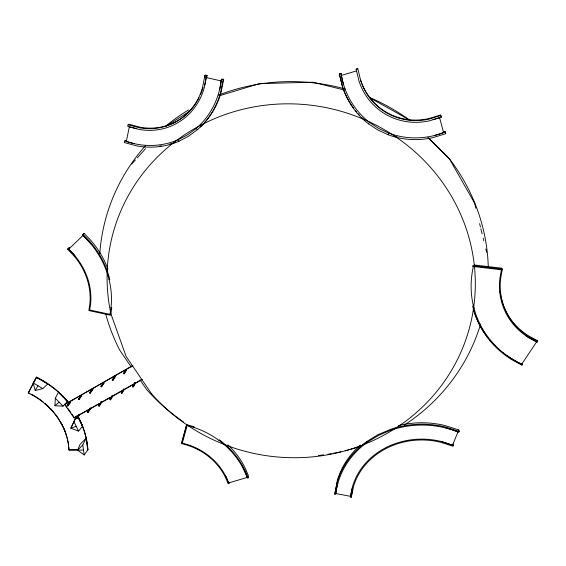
<?xml version="1.0" encoding="UTF-8"?>
<svg xmlns="http://www.w3.org/2000/svg" width="566" height="566" viewBox="0 0 566 566"><rect width="100%" height="100%" fill="white"/><g stroke="black" fill="none" stroke-linecap="round" stroke-linejoin="round"><path stroke-width="0.85" d="M351.217 497.309L353.672 485.946A70.679 62.493 0.4 0 1 440.482 442.216L453.111 446.256L453.444 445.442L440.744 441.381A71.62 63.321 0.4 0 0 352.774 485.713L350.312 497.132L351.217 497.309L352.618 489.222M337.803 483.385A86.662 77.74 -1.1 0 0 335.822 493.531L335.652 494.337L334.747 494.168L337.421 480.088A87.454 77.372 0.3 0 1 360.422 445.06M54.93 405.751L55.334 398.209L58.461 392.217L67.467 401.563L62.989 406.14L54.93 405.751L59.161 402.178M522.361 364.546L521.711 364.193L521.795 363.33L522.361 364.546L521.951 365.155L512.471 360.089A102.071 92.838 -22.1 0 1 472.652 306.114L473.409 305.93L474.124 308.357M343.392 83.931A80.881 76.955 -54.1 0 1 341.397 75.434L341.008 73.396L339.331 73.863L342.522 87.044A82.756 79.014 -55.4 0 0 368.416 123.777L377.833 129.982L388.071 134.715A82.756 79.014 -55.4 0 0 433.032 137.588L445.725 133.718L444.897 131.503L443.213 132.012M445.279 132.062L443.595 132.578A80.917 77.259 -55.4 0 1 388.722 133.102L378.704 128.461L369.492 122.39A80.917 77.259 -55.4 0 1 341.397 75.434L341.008 73.396M111.028 307.579L109.981 314.356L89.732 310.012L90.61 304.055A64.977 58.73 39.2 0 0 73.247 253.957L68.076 248.686L67.545 249.196L72.696 254.438A64.199 58.022 39.2 0 1 89.86 303.928L88.883 310.564L110.618 315.234L111.778 307.706L111.028 307.579A86.117 77.846 39.2 0 0 82.997 235.47L82.445 234.897L82.976 234.388L88.834 240.387A86.902 78.554 39.2 0 1 109.797 279.47L109.061 279.59M502.325 269.112L500.677 278.338A71.203 64.757 -22.1 0 0 529.493 337.216L537.7 341.616L537.283 342.239L529.047 337.817A72.009 65.493 -22.1 0 1 499.898 278.288L501.419 269.77L472.582 266.43L472.702 265.695L502.325 269.112L501.816 268.185L474.032 264.98M204.835 84.942L206.208 77.549L206.802 77.217L207.128 75.511L205.465 75.136L204.864 75.462L202.678 86.945A60.321 57.053 67 0 1 138.946 127.683L128.086 124.768L127.739 126.402L138.72 129.345A62.09 58.73 67 0 0 204.312 87.44L206.533 75.837L207.128 75.511M204.998 77.592L205.465 75.136M219.658 89.4A77.952 73.205 64.6 0 0 221.136 80.924L221.469 79.212L223.669 79.247L221.15 92.025A79.396 75.115 67.2 0 1 200.428 126.94M223.669 79.247L223.138 79.587L220.613 92.421A79.728 75.405 67.1 0 1 197.322 129.727L188.563 136.201L178.976 141.245A79.728 75.405 67.1 0 1 136.456 145.816L124.364 142.568L124.704 140.948L125.61 140.375M334.747 494.168L337.378 481.652A87.737 77.577 0.3 0 1 366.598 441.65L377.947 434.695L390.434 429.396A87.737 77.577 0.3 0 1 445.23 426.955L459.203 431.426L458.863 432.247L457.965 431.957A86.938 76.728 3.9 0 0 445.76 427.854M352.42 487.185L350.488 496.325L335.822 493.531A86.803 76.75 0.3 0 1 367.192 442.322L378.421 435.452L390.773 430.21A86.803 76.75 0.3 0 1 457.965 431.957L452.545 445.159L442.287 441.735M242.871 467.566A80.414 71.677 22.6 0 1 247.151 477.428L247.413 478.065L248.099 477.86L248.495 476.013L245.757 469.348A80.881 71.521 19.1 0 0 227.921 444.834M225.36 475.327A60.689 54.223 23.7 0 1 226.45 477.591L228.614 482.954L247.151 477.428A80.457 71.097 19.1 0 0 193.94 427.457L194.152 426.814L186.596 424.627L181.431 443.511L188.046 445.428A59.982 52.992 19 0 1 225.749 477.93L228.197 483.788L228.883 483.583L229.195 482.345M182.089 441.791L186.794 424.606M181.431 443.511L181.87 442.364M388.071 134.715L388.722 133.102M458.51 430.797L458.842 429.976L444.918 425.526A87.454 77.372 0.3 0 0 398.528 425.561M76.346 416.59L70.842 428.229L78.54 431.066L82.502 426.354L77.422 415.946L75.122 417.177M76.686 415.953L70.842 428.229L76.219 426.325M77.641 415.642C83.542 426.078 87.129 437.794 87.942 449.758L84.221 454.951L77.62 450.211L82.749 445.025L86.223 438.049M78.405 450.048L69.024 450.076L68.295 443.716A66.081 57.399 30.5 0 0 34.576 396.32L28.3 392.917L36.564 377.126C48.563 383.104 59.345 391.453 68.026 401.676M28.3 392.917L36.564 377.126M133.519 386.656L135.451 383.189L135.076 382.644L132.578 386.422L132.96 386.974L133.519 386.656L133.137 386.104L135.076 382.644M132.96 386.974L134.899 383.507L134.524 382.956M35.241 390.533L33.139 382.941L36.38 377.345L47.749 384.003L42.797 388.587L35.241 390.533L37.972 385.764M122.107 393.101L124.138 389.592L123.77 389.047L121.181 392.868L121.556 393.412L122.107 393.101L121.732 392.549L123.77 389.047M121.966 392.712L123.183 390.604M109.854 399.271L112.528 395.401L112.903 395.945L110.78 399.504L110.229 399.815L109.854 399.271L112.528 395.401M110.229 399.815L112.358 396.257L111.983 395.712M124.004 373.885L126.586 370.199L126.211 369.648L123.621 373.327L124.004 373.885L125.624 371.19M123.621 373.327L126.211 369.648M98.597 405.624L101.364 401.719L101.739 402.263L99.524 405.864L98.979 406.169L98.597 405.624L101.364 401.719M98.979 406.169L100.755 403.289M113.143 380.076L115.266 376.666L114.884 376.114L112.21 379.836L112.592 380.387L113.143 380.076L112.768 379.517L114.884 376.114M69.024 450.076L68.91 447.437M112.592 380.387L115.266 376.666M88.338 412.175L90.645 408.532L90.27 407.994L87.419 411.942L87.801 412.487L88.338 412.175L87.963 411.638L90.27 407.994M87.801 412.487L90.107 408.836M101.809 386.536L104.017 383.083L103.642 382.538L100.875 386.302L101.257 386.854L101.809 386.536L101.427 385.991L103.642 382.538M101.257 386.854L103.026 384.088M77.231 418.451L79.629 414.765L79.254 414.234L76.311 418.217L76.693 418.755L77.231 418.451L76.856 417.913L79.254 414.234M76.693 418.755L78.61 415.805M89.994 393.271L92.845 389.465L92.47 388.92L91.925 389.231L89.612 392.726L89.994 393.271L92.845 389.465M132.345 365.749L64.941 404.251L64.708 404.577L74.139 417.949L74.358 417.616M89.612 392.726L92.47 388.92M521.795 363.33L521.392 363.938L521.951 365.155M536.667 341.086L537.077 340.463L528.906 336.077A70.955 64.559 -22.1 0 1 501.221 298.133M506.676 355.278A101.201 92.668 -21.3 0 0 521.711 364.193L536.625 341.885L529.005 337.746A71.995 66.073 -20.8 0 1 525.68 335.56M78.808 399.653L81.745 395.797L81.37 395.259L78.426 399.108L78.808 399.653L80.726 396.816M78.426 399.108L81.37 395.259M67.694 405.992L70.715 402.093L70.34 401.556L69.802 401.86L67.312 405.447L67.694 405.992L70.715 402.093M67.312 405.447L70.34 401.556M368.416 123.777L369.492 122.39M218.915 440.362L219.36 439.839A81.186 71.741 19.1 0 1 245.347 471.167L248.099 477.86M131.737 164.041L135.472 159.881M137.248 157.914L145.512 148.716M68.698 248.17L69.222 247.667L69.774 248.226L68.627 249.252L73.318 253.893A65.097 58.234 35.1 0 1 74.938 255.698M83.542 233.928L84.072 233.418L89.909 239.397A86.548 78.285 39.2 0 1 107.922 269.041M68.627 249.252L82.997 235.47A86.216 77.33 36.1 0 1 91.098 243.967M58.574 392.04L67.637 401.329L66.158 400.615M67.545 249.196L69.222 247.667M82.445 234.897L84.072 233.418M221.674 80.577L221.136 80.924A77.952 73.729 67.1 0 1 196.218 128.411L187.65 134.75L178.276 139.689A77.952 73.729 67.1 0 1 126.31 141.38L124.704 140.948M52.744 411.093L50.714 408.808M166.107 126.14L189.638 111.205M128.086 124.768L128.977 124.251L139.802 127.152A60.074 56.833 67.1 0 0 196.593 102.156M64.708 404.577L132.932 365.615M81.207 396.108L81.745 395.797M104.017 383.083L103.472 383.394L103.097 382.849M126.027 370.518L126.586 370.199M100.875 386.302L101.427 385.991M112.21 379.836L112.768 379.517M78.95 415.012L88.904 409.388M91.197 408.086L99.616 403.325M101.151 402.461L109.571 397.7M112.627 395.967L121.817 390.773M123.346 389.903L141.712 379.517M74.139 417.949L142.307 379.397M76.311 418.217L76.856 417.913M87.419 411.942L87.963 411.638M121.181 392.868L121.732 392.549M132.578 386.422L133.137 386.104M61.036 422.823L62.493 425.413M82.586 426.127L77.556 415.557M440.822 115.499L429.438 119.016A62.614 59.784 -55.4 0 1 360.676 80.535L357.804 68.691L356.113 69.165L359.014 81.136A64.446 61.538 -55.4 0 0 429.771 120.721L441.275 117.169L440.822 115.499L440.454 115.011L429.12 118.506A62.352 59.536 -55.5 0 1 360.641 80.188M219.65 95.689L259.377 83.627L312.793 82.226L344.376 89.994M433.018 119.674L439.577 117.693L443.595 132.578A80.86 77.415 -54.9 0 1 435.226 135.232M339.275 74.188L340.965 73.714M341.397 75.434L356.538 70.877M83.485 449.998L77.62 450.211L80.018 444.43L86.067 438.303L87.787 450.012C86.98 437.879 83.266 426.021 77.266 415.458M69.186 449.821L77.712 449.793M204.864 75.462L206.533 75.837M221.469 79.212L223.138 79.587M206.208 77.549L221.136 80.924M136.448 128.673L129.359 126.834L126.31 141.38A77.945 74.238 65.5 0 0 134.326 143.615M193.94 427.457L187.141 425.49L182.323 443.072L188.252 444.791A60.703 53.636 19 0 1 226.421 477.697L228.883 483.583M28.484 392.691L29.878 393.441M31.272 394.198L34.059 395.712M36.38 377.345C48.386 383.323 59.175 391.686 67.863 401.91M370.214 97.996L410.074 120.268M33.139 382.941L42.797 388.587M34.759 396.087L37.363 397.785M38.014 398.209L39.316 399.065M39.967 399.49L43.023 401.867M44.863 403.289L48.874 406.982M45.641 403.905L53.551 411.97M428.589 137.934L449.071 158.204L474.598 203.137L475.85 208.26M427.839 137.595L449.666 159.195A194.782 187.24 11.3 0 1 488.267 266.926M55.334 398.209L62.989 406.14M366.598 441.65L367.192 442.322M196.218 128.411L197.322 129.727M54.081 412.656L57.265 416.76M441.275 117.169L440.454 115.011M67.849 405.136L68.231 405.68M64.941 404.251L66.922 407.067M67.913 408.468L70.892 412.692M71.882 414.1L73.863 416.909M69.802 401.86L70.184 402.398M78.716 414.531L79.091 415.069M78.971 398.797L79.353 399.341M91.925 389.231L92.3 389.769M100.819 402.03L101.194 402.567M90.164 392.415L90.539 392.96M99.142 405.32L99.524 405.864M110.398 398.959L110.78 399.504M114.339 376.432L114.714 376.977M123.218 389.358L123.593 389.903M445.725 133.718L444.897 131.503M124.18 373.008L124.562 373.567M131.234 366.994L119.617 349.937A194.782 187.24 11.3 0 1 105.849 314.477M140.043 379.928L146.403 389.267A194.782 187.24 11.3 0 0 183.448 421.896M57.732 417.482L62.522 425.582M537.077 340.463L537.7 341.616M73.891 421.578L78.54 431.066M62.868 426.233L65.26 431.54M178.276 139.689L178.976 141.245M63.293 427.033L65.253 431.717M390.434 429.396L390.773 430.21M65.543 432.424L67.021 437.129M339.331 73.863L342.557 86.669M458.842 429.976L459.203 431.426M479.607 223.62L480.449 227.03M480.867 228.735L482.119 233.857M483.159 238.123L483.788 240.684M485.812 248.969L486.618 252.245M453.111 443.963L453.444 445.442M67.269 437.914L67.566 439.301M67.863 440.688L68.734 445.845M82.749 445.025L84.221 454.951M357.804 68.691L356.113 69.165M500.86 296.45A70.955 64.559 -22.1 0 1 500.549 294.752M500.287 293.046A70.955 64.559 -22.1 0 1 500.075 291.327M503.74 353.283A101.717 92.548 -22.2 0 1 502.438 352.271M495.08 345.727A101.717 92.548 -22.2 0 1 489.569 339.699M488.034 337.803A101.717 92.548 -22.2 0 1 485.6 334.541M484.666 333.204A101.717 92.548 -22.2 0 1 473.282 309.029M521.711 364.193A101.264 92.102 -22.1 0 1 473.353 266.522M397.042 136.93A82.417 78.681 -55.5 0 1 394.516 136.286M364.355 119.942A82.417 78.681 -55.5 0 1 361.815 117.579M359.389 115.103A82.417 78.681 -55.5 0 1 358.221 113.823M356.509 111.849A82.417 78.681 -55.5 0 1 355.413 110.49M353.821 108.417A82.417 78.681 -55.5 0 1 342.84 87.504M175.036 142.483A79.396 75.115 67.2 0 1 169.489 144.181M161.367 145.823A79.396 75.115 67.2 0 1 159.718 146.035M203.06 87.397A60.074 56.833 67.1 0 1 200.491 94.649M199.062 97.727A60.074 56.833 67.1 0 1 197.025 101.434M480.64 324.07A194.782 187.24 11.3 0 1 404.287 425.087M358.611 446.878A194.782 187.24 11.3 0 1 350.234 449.404M348.543 449.871A194.782 187.24 11.3 0 1 345.14 450.748M340.866 451.76A194.782 187.24 11.3 0 1 333.119 453.345M331.393 453.656A194.782 187.24 11.3 0 1 327.947 454.229M323.632 454.859A194.782 187.24 11.3 0 1 318.474 455.488M99.779 253.731A194.782 187.24 11.3 0 1 145.384 145.809M166.284 125.702A194.782 187.24 11.3 0 1 188.52 109.938M218.575 95.116A194.782 187.24 11.3 0 1 345.182 89.011M369.923 97.663A194.782 187.24 11.3 0 1 408.461 119.313M151.511 393.752L126.14 356.474L110.964 313.988A184.424 176.627 11.6 0 1 318.693 106.288A184.424 176.627 11.6 0 1 452.276 369.11A184.424 176.627 11.6 0 1 151.511 393.752"/></g></svg>
